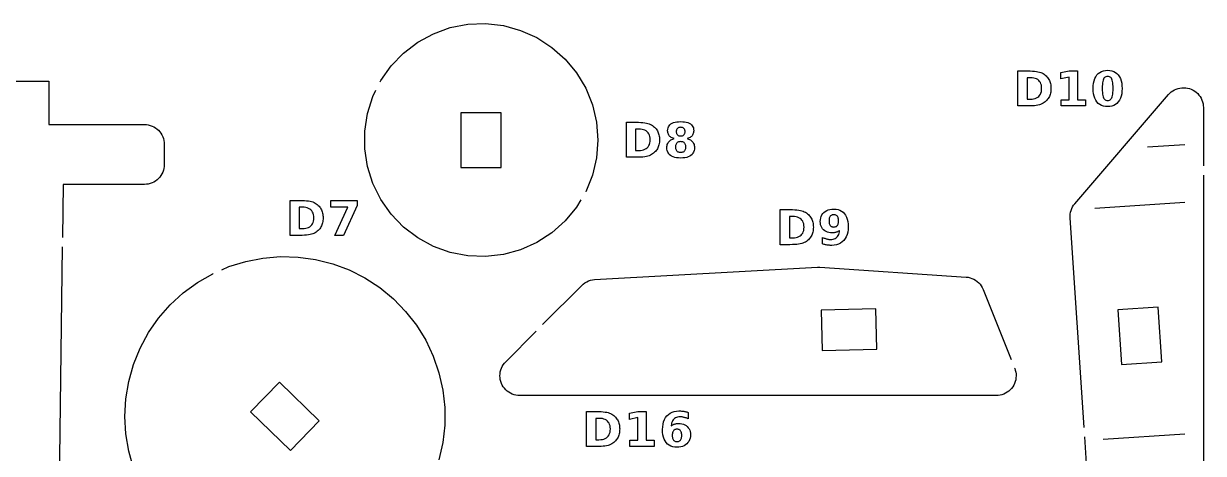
# Model space of a CAD drawing. Header units: millimetres. Extents: x 0 to 300, y 5 to 290.
# Drawn here: x 208.3 to 290, y 253.3 to 283.1 of the extents above; entities that cross this region are included whole.
import ezdxf

# ---------------------------------------------------------------- set-up
doc = ezdxf.new("R2010")
doc.units = ezdxf.units.MM
for name, color, linetype in [('CUT', 1, 'CONTINUOUS'), ('ENGRAVE', 5, 'CONTINUOUS'), ('SCORE', 7, 'CONTINUOUS')]:
    doc.layers.add(name, color=color, linetype=linetype)

msp = doc.modelspace()

# ---------------------------------------------------------------- linework, layer by layer
at = {"layer": 'CUT', "color": 1}
for points in [[(233.01, 279.028), (233.0588, 279.1266), (233.7701, 280.1378), (234.6273, 281.0286), (235.6106, 281.7781), (236.6967, 282.3687), (237.8602, 282.7866), (239.0739, 283.0219), (240.3093, 283.0693), (241.5375, 282.9275), (242.7296, 282.5999), (243.8577, 282.0942), (244.8954, 281.4222), (245.8184, 280.5996), (246.605, 279.6458), (247.2367, 278.5831), (247.6989, 277.4365), (247.9806, 276.2327), (248.0752, 275), (247.9806, 273.7673), (247.6989, 272.5635), (247.2367, 271.4169), (247.2355, 271.4148)], [(201.925, 279.075), (210.075, 279.075), (210.075, 276.075), (216.7018, 276.075), (216.8348, 276.0685), (216.9683, 276.0487), (217.0992, 276.0159), (217.2262, 275.9704), (217.3482, 275.9127), (217.464, 275.8433), (217.5723, 275.763), (217.6723, 275.6723), (217.763, 275.5723), (217.8433, 275.464), (217.9127, 275.3482), (217.9704, 275.2262), (218.0159, 275.0992), (218.0487, 274.9683), (218.0685, 274.8348), (218.075, 274.7018), (218.075, 273.2982), (218.0685, 273.1652), (218.0487, 273.0317), (218.0159, 272.9008), (217.9704, 272.7738), (217.9127, 272.6518), (217.8433, 272.536), (217.763, 272.4277), (217.6723, 272.3277), (217.5723, 272.237), (217.464, 272.1567), (217.3482, 272.0873), (217.2262, 272.0296), (217.0992, 271.9841), (216.9683, 271.9513), (216.8348, 271.9315), (216.7018, 271.925), (211.074, 271.925), (211.0269, 268.2503)], [(246.9034, 270.8561), (246.605, 270.3542), (245.8184, 269.4004), (244.8954, 268.5778), (243.8577, 267.9058), (242.7296, 267.4001), (241.5375, 267.0725), (240.3093, 266.9307), (239.0739, 266.9781), (237.8602, 267.2134), (236.6967, 267.6313), (235.6106, 268.2219), (234.6273, 268.9714), (233.7701, 269.8622), (233.0588, 270.8734), (232.5102, 271.9813), (232.1372, 273.16), (231.9485, 274.3818), (231.9485, 275.6182), (232.1372, 276.84), (232.5102, 278.0187), (232.7216, 278.4455)], [(281.7223, 255.0778), (280.7541, 269.6002), (280.7517, 269.7315), (280.7622, 269.8643), (280.7855, 269.9955), (280.8214, 270.1238), (280.8695, 270.248), (280.9294, 270.367), (281.0005, 270.4796), (281.0811, 270.5834), (287.5642, 278.1454), (287.6548, 278.2412), (287.7557, 278.329), (287.8647, 278.4066), (287.9807, 278.4733), (288.1026, 278.5283), (288.2293, 278.5713), (288.3595, 278.6017), (288.4921, 278.6193), (288.6258, 278.624), (288.7593, 278.6156), (288.8914, 278.5944), (289.0207, 278.5604), (289.1462, 278.5139), (289.2665, 278.4556), (289.3806, 278.3858), (289.4874, 278.3052), (289.5859, 278.2146), (289.6751, 278.115), (289.7542, 278.0071), (289.8224, 277.892), (289.8791, 277.7709), (289.9238, 277.6448), (289.956, 277.515), (289.9755, 277.3826), (289.9819, 277.2508), (289.9819, 273.2185)], [(289.9819, 272.5685), (289.9818, 251.9104)], [(211.0186, 267.6004), (210.3398, 214.6547)], [(222.0523, 266.0095), (222.5428, 266.2247), (223.7073, 266.5889), (224.9049, 266.8228), (226.121, 266.9236), (227.3407, 266.8899), (228.5493, 266.7223), (229.7322, 266.4228), (230.8749, 265.9949), (231.9637, 265.444), (232.9852, 264.7766), (233.9271, 264.0008), (234.7779, 263.1262), (235.5274, 262.1633), (236.1663, 261.1238), (236.6871, 260.0203), (237.0833, 258.8662), (237.3501, 257.6755), (237.4843, 256.4627), (237.4843, 255.2425), (237.3501, 254.0297), (237.0832, 252.839)], [(244.2581, 262.2078), (246.9614, 264.927), (247.0666, 265.0223), (247.1828, 265.1072), (247.3072, 265.1796), (247.4385, 265.2385), (247.5753, 265.2834), (247.716, 265.3137), (247.8571, 265.329), (263.2672, 266.1824), (263.4302, 266.1815), (273.5585, 265.5062), (273.6962, 265.4899), (273.8334, 265.4593), (273.9667, 265.4148), (274.0948, 265.3569), (274.2163, 265.2862), (274.3299, 265.2035), (274.4345, 265.1097), (274.529, 265.0056), (274.6124, 264.8925), (274.6838, 264.7714), (274.7416, 264.6454), (276.676, 259.7944)], [(215.951, 252.2567), (215.619, 253.4308), (215.4181, 254.6344), (215.3509, 255.8528), (215.4181, 257.0711), (215.619, 258.2747), (215.951, 259.4488), (216.4102, 260.5794), (216.991, 261.6525), (217.6863, 262.6552), (218.4876, 263.5754), (219.3854, 264.4018), (220.3686, 265.1244), (221.4253, 265.7345), (221.457, 265.7484)], [(276.9167, 259.1907), (276.923, 259.1748), (276.9659, 259.0498), (276.9969, 258.9194), (277.015, 258.7866), (277.0201, 258.6526), (277.0122, 258.5189), (276.9912, 258.3865), (276.9575, 258.2567), (276.9113, 258.1309), (276.8531, 258.0102), (276.7834, 257.8957), (276.7028, 257.7886), (276.6123, 257.6898), (276.5125, 257.6003), (276.4045, 257.5209), (276.2893, 257.4524), (276.168, 257.3954), (276.0417, 257.3506), (275.9116, 257.3182), (275.779, 257.2987), (275.6469, 257.2923), (242.6756, 257.2925), (242.5428, 257.299), (242.4095, 257.3187), (242.2788, 257.3514), (242.1518, 257.3968), (242.03, 257.4543), (241.9143, 257.5236), (241.806, 257.6038), (241.7061, 257.6942), (241.6154, 257.7939), (241.535, 257.9021), (241.4656, 258.0176), (241.4078, 258.1394), (241.3622, 258.2662), (241.3292, 258.3969), (241.3092, 258.5302), (241.3024, 258.6648), (241.3087, 258.7994), (241.3282, 258.9328), (241.3606, 259.0636), (241.4057, 259.1906), (241.4631, 259.3125), (241.532, 259.4283), (241.612, 259.5368), (241.701, 259.6356), (243.7999, 261.7468)], [(281.9629, 251.4676), (281.7655, 254.4292)]]:
    msp.add_lwpolyline(points, dxfattribs=at)
for points in [[(241.395, 273.105), (241.395, 276.895), (238.605, 276.895), (238.605, 273.105), (241.395, 273.105)], [(267.3793, 260.5122), (267.3121, 263.3014), (263.5232, 263.2102), (263.5904, 260.421), (267.3793, 260.5122)], [(286.849, 263.4159), (284.0652, 263.2303), (284.3173, 259.4487), (287.1011, 259.6343), (286.849, 263.4159)], [(226.0399, 258.2164), (224.0526, 256.1736), (226.8122, 253.489), (228.7995, 255.5318), (226.0399, 258.2164)]]:
    msp.add_lwpolyline(points, close=True, dxfattribs=at)
at = {"layer": 'ENGRAVE', "color": 5}
for points in [[(278.147, 279.7805), (278.2922, 279.7695), (278.4218, 279.7542), (278.5356, 279.7345), (278.6338, 279.7103), (278.722, 279.681), (278.8059, 279.6455), (278.8855, 279.6039), (278.9608, 279.5563), (279.0318, 279.5025), (279.0985, 279.4426), (279.153, 279.3864), (279.2026, 279.3274), (279.2474, 279.2656), (279.2873, 279.201), (279.3223, 279.1336), (279.3524, 279.0634), (279.3777, 278.9902), (279.3985, 278.9138), (279.4146, 278.8343), (279.4262, 278.7516), (279.4331, 278.6657), (279.4354, 278.5767), (279.4331, 278.4867), (279.4262, 278.3999), (279.4146, 278.3165), (279.3985, 278.2364), (279.3777, 278.1595), (279.3524, 278.086), (279.3223, 278.0155), (279.2873, 277.9479), (279.2474, 277.8831), (279.2026, 277.8212), (279.153, 277.7622), (279.0985, 277.7059), (279.0312, 277.6461), (278.9596, 277.5923), (278.8836, 277.5446), (278.8033, 277.503), (278.7187, 277.4676), (278.6297, 277.4382), (278.531, 277.4141), (278.4171, 277.3943), (278.2879, 277.379), (278.1436, 277.368), (277.9841, 277.3615), (277.8094, 277.3593), (277.1486, 277.3593), (277.1486, 279.7893), (277.8094, 279.7893), (277.986, 279.7871), (278.147, 279.7805)], [(278.1228, 277.8382), (278.2358, 277.8541), (278.3386, 277.8805), (278.4313, 277.9175), (278.514, 277.9651), (278.5866, 278.0233), (278.6485, 278.0916), (278.6992, 278.1694), (278.7386, 278.2569), (278.7667, 278.3539), (278.7836, 278.4605), (278.7892, 278.5767), (278.7836, 278.6924), (278.7668, 278.7984), (278.7388, 278.8949), (278.6995, 278.9818), (278.6491, 279.0591), (278.5874, 279.1268), (278.515, 279.1845), (278.4324, 279.2317), (278.3396, 279.2684), (278.2366, 279.2947), (278.1233, 279.3104), (277.9998, 279.3156), (277.7752, 279.3156), (277.7752, 277.8329), (277.9998, 277.8329), (278.1228, 277.8382)], [(280.6869, 279.3628), (280.1189, 279.2457), (280.1189, 279.6721), (280.6836, 279.7893), (281.2793, 279.7893), (281.2793, 277.7922), (281.8327, 277.7922), (281.8327, 277.3593), (280.1335, 277.3593), (280.1335, 277.7922), (280.6869, 277.7922), (280.6869, 279.3628)], [(284.3264, 278.1999), (284.2903, 278.037), (284.2396, 277.8893), (284.1745, 277.757), (284.095, 277.64), (284.0021, 277.5398), (283.8971, 277.4578), (283.78, 277.3941), (283.6508, 277.3485), (283.5095, 277.3212), (283.356, 277.3121), (283.2021, 277.3212), (283.0603, 277.3485), (282.9308, 277.3941), (282.8135, 277.4578), (282.7084, 277.5398), (282.6155, 277.64), (282.5359, 277.757), (282.4708, 277.8893), (282.4202, 278.037), (282.384, 278.1999), (282.3623, 278.3782), (282.3551, 278.5718), (282.3623, 278.7659), (282.384, 278.9446), (282.4202, 279.1079), (282.4708, 279.2558), (282.5359, 279.3882), (282.6155, 279.5053), (282.7084, 279.6055), (282.8135, 279.6875), (282.9308, 279.7512), (283.0603, 279.7968), (283.2021, 279.8241), (283.356, 279.8332), (283.5095, 279.8241), (283.6508, 279.7968), (283.78, 279.7512), (283.8971, 279.6875), (284.0021, 279.6055), (284.095, 279.5053), (284.1745, 279.3882), (284.2396, 279.2558), (284.2903, 279.1079), (284.3264, 278.9446), (284.3481, 278.7659), (284.3554, 278.5718), (284.3481, 278.3782), (284.3264, 278.1999)], [(283.7193, 278.8506), (283.7074, 278.9651), (283.6908, 279.0646), (283.6694, 279.1492), (283.6433, 279.2188), (283.6116, 279.2757), (283.5734, 279.3223), (283.5288, 279.3586), (283.4776, 279.3845), (283.4201, 279.4), (283.356, 279.4052), (283.292, 279.4), (283.2343, 279.3845), (283.1831, 279.3586), (283.1383, 279.3223), (283.0999, 279.2757), (283.0679, 279.2188), (283.0416, 279.1492), (283.02, 279.0646), (283.0032, 278.9651), (282.9913, 278.8506), (282.9841, 278.7211), (282.9817, 278.5767), (282.9841, 278.4307), (282.9913, 278.2998), (283.0032, 278.1841), (283.02, 278.0834), (283.0416, 277.9978), (283.0679, 277.9273), (283.0999, 277.8696), (283.1383, 277.8224), (283.1831, 277.7857), (283.2343, 277.7595), (283.292, 277.7437), (283.356, 277.7385), (283.4196, 277.7437), (283.4768, 277.7595), (283.5277, 277.7857), (283.5723, 277.8224), (283.6106, 277.8696), (283.6425, 277.9273), (283.6688, 277.9978), (283.6904, 278.0834), (283.7072, 278.1841), (283.7192, 278.2998), (283.7264, 278.4307), (283.7287, 278.5767), (283.7264, 278.7211), (283.7193, 278.8506)], [(250.8934, 276.2278), (251.0543, 276.2212), (251.1996, 276.2103), (251.3291, 276.1949), (251.443, 276.1752), (251.5412, 276.1511), (251.6294, 276.1217), (251.7133, 276.0862), (251.7928, 276.0447), (251.8681, 275.997), (251.9392, 275.9432), (252.0059, 275.8833), (252.0604, 275.8271), (252.11, 275.7681), (252.1548, 275.7063), (252.1947, 275.6417), (252.2297, 275.5743), (252.2598, 275.5041), (252.2851, 275.4309), (252.3059, 275.3545), (252.322, 275.275), (252.3336, 275.1923), (252.3405, 275.1065), (252.3428, 275.0174), (252.3405, 274.9274), (252.3336, 274.8407), (252.322, 274.7572), (252.3059, 274.6771), (252.2851, 274.6003), (252.2598, 274.5267), (252.2297, 274.4563), (252.1947, 274.3887), (252.1548, 274.3239), (252.11, 274.262), (252.0604, 274.2029), (252.0059, 274.1467), (251.9386, 274.0868), (251.867, 274.033), (251.791, 273.9853), (251.7107, 273.9438), (251.6261, 273.9083), (251.5371, 273.8789), (251.4384, 273.8548), (251.3244, 273.8351), (251.1953, 273.8197), (251.051, 273.8088), (250.8915, 273.8022), (250.7168, 273.8), (250.056, 273.8), (250.056, 276.23), (250.7168, 276.23), (250.8934, 276.2278)], [(253.1593, 275.1786), (253.1067, 275.2147), (253.0602, 275.2549), (253.0197, 275.299), (252.9854, 275.347), (252.9573, 275.3988), (252.9355, 275.4545), (252.9199, 275.5139), (252.9105, 275.5771), (252.9074, 275.6441), (252.9138, 275.7425), (252.9329, 275.8329), (252.9648, 275.9151), (253.0094, 275.9891), (253.0668, 276.055), (253.1369, 276.1128), (253.2194, 276.1621), (253.3138, 276.2023), (253.4201, 276.2337), (253.5384, 276.2561), (253.6686, 276.2695), (253.8107, 276.274), (253.9519, 276.2695), (254.0813, 276.2561), (254.1989, 276.2339), (254.3048, 276.2027), (254.3989, 276.1626), (254.4813, 276.1136), (254.5514, 276.0561), (254.6088, 275.9902), (254.6534, 275.9161), (254.6853, 275.8337), (254.7044, 275.743), (254.7108, 275.6441), (254.7077, 275.5771), (254.6982, 275.5139), (254.6825, 275.4545), (254.6605, 275.3988), (254.6323, 275.347), (254.5977, 275.299), (254.557, 275.2549), (254.5103, 275.2147), (254.4575, 275.1786), (254.3988, 275.1464), (254.334, 275.1182), (254.2632, 275.0939), (254.3423, 275.0688), (254.4147, 275.0389), (254.4803, 275.0042), (254.5392, 274.9648), (254.5913, 274.9207), (254.6368, 274.8718), (254.6753, 274.8183), (254.7068, 274.7603), (254.7314, 274.6978), (254.7489, 274.6309), (254.7594, 274.5595), (254.7629, 274.4836), (254.7562, 274.3681), (254.7362, 274.2623), (254.7029, 274.1664), (254.6562, 274.0803), (254.5962, 274.004), (254.5228, 273.9375), (254.4364, 273.8811), (254.337, 273.8349), (254.2248, 273.799), (254.0996, 273.7733), (253.9616, 273.7579), (253.8107, 273.7528), (253.6593, 273.7579), (253.5208, 273.7733), (253.3951, 273.799), (253.2823, 273.8349), (253.1824, 273.8811), (253.0954, 273.9375), (253.0216, 274.004), (252.9611, 274.0803), (252.9141, 274.1664), (252.8806, 274.2623), (252.8604, 274.3681), (252.8537, 274.4836), (252.8572, 274.5595), (252.8677, 274.6309), (252.8852, 274.6978), (252.9098, 274.7603), (252.9413, 274.8183), (252.9799, 274.8718), (253.0253, 274.9207), (253.0774, 274.9648), (253.1363, 275.0042), (253.2019, 275.0389), (253.2743, 275.0688), (253.3534, 275.0939), (253.2826, 275.1182), (253.2179, 275.1464), (253.1593, 275.1786)], [(250.9072, 274.2736), (251.0302, 274.2789), (251.1431, 274.2948), (251.246, 274.3212), (251.3387, 274.3583), (251.4214, 274.4059), (251.494, 274.4641), (251.5559, 274.5323), (251.6066, 274.6102), (251.646, 274.6976), (251.6741, 274.7946), (251.691, 274.9013), (251.6966, 275.0174), (251.691, 275.1331), (251.6742, 275.2392), (251.6462, 275.3356), (251.6069, 275.4225), (251.5565, 275.4999), (251.4948, 275.5676), (251.4224, 275.6253), (251.3398, 275.6725), (251.247, 275.7092), (251.144, 275.7354), (251.0307, 275.7511), (250.9072, 275.7564), (250.6826, 275.7564), (250.6826, 274.2736), (250.9072, 274.2736)], [(253.5088, 275.4914), (253.52, 275.4524), (253.5357, 275.4171), (253.5558, 275.3855), (253.5804, 275.3576), (253.6092, 275.3337), (253.6418, 275.3142), (253.6783, 275.299), (253.7186, 275.2882), (253.7628, 275.2817), (253.8107, 275.2795), (253.8577, 275.2817), (253.901, 275.2882), (253.9405, 275.299), (253.9764, 275.3142), (254.0085, 275.3337), (254.037, 275.3576), (254.0613, 275.3855), (254.0813, 275.4171), (254.0968, 275.4524), (254.1079, 275.4914), (254.1145, 275.5342), (254.1167, 275.5806), (254.1145, 275.627), (254.1079, 275.6697), (254.0968, 275.7086), (254.0813, 275.7437), (254.0613, 275.7751), (254.037, 275.8028), (254.0085, 275.8264), (253.9764, 275.8457), (253.9405, 275.8608), (253.901, 275.8715), (253.8577, 275.8779), (253.8107, 275.8801), (253.7628, 275.8779), (253.7186, 275.8714), (253.6783, 275.8605), (253.6418, 275.8454), (253.6092, 275.8258), (253.5804, 275.802), (253.5558, 275.7741), (253.5357, 275.7426), (253.52, 275.7076), (253.5088, 275.6689), (253.5021, 275.6265), (253.4999, 275.5806), (253.5021, 275.5342), (253.5088, 275.4914)], [(253.6553, 274.8632), (253.6125, 274.8446), (253.5743, 274.8206), (253.5406, 274.7912), (253.5117, 274.7569), (253.4881, 274.718), (253.4698, 274.6744), (253.4566, 274.6263), (253.4488, 274.5735), (253.4462, 274.5161), (253.4488, 274.4588), (253.4566, 274.4061), (253.4698, 274.3581), (253.4881, 274.3147), (253.5117, 274.276), (253.5406, 274.2419), (253.5743, 274.2128), (253.6125, 274.189), (253.6553, 274.1705), (253.7026, 274.1573), (253.7544, 274.1493), (253.8107, 274.1467), (253.8665, 274.1493), (253.9178, 274.1573), (253.9646, 274.1705), (254.0068, 274.189), (254.0445, 274.2128), (254.0777, 274.2419), (254.106, 274.276), (254.1292, 274.3147), (254.1472, 274.3581), (254.1601, 274.4061), (254.1679, 274.4588), (254.1704, 274.5161), (254.1679, 274.574), (254.1601, 274.6271), (254.1472, 274.6754), (254.1292, 274.7191), (254.106, 274.7579), (254.0777, 274.792), (254.0445, 274.8211), (254.0068, 274.8449), (253.9646, 274.8634), (253.9178, 274.8767), (253.8665, 274.8846), (253.8107, 274.8872), (253.7544, 274.8846), (253.7026, 274.8766), (253.6553, 274.8632)], [(227.617, 270.8144), (227.778, 270.8079), (227.9232, 270.7969), (228.0528, 270.7816), (228.1666, 270.7618), (228.2648, 270.7377), (228.353, 270.7083), (228.4369, 270.6729), (228.5165, 270.6313), (228.5918, 270.5836), (228.6628, 270.5298), (228.7295, 270.47), (228.784, 270.4138), (228.8337, 270.3548), (228.8784, 270.293), (228.9183, 270.2284), (228.9533, 270.1609), (228.9834, 270.0907), (229.0088, 270.0175), (229.0295, 269.9412), (229.0457, 269.8616), (229.0572, 269.779), (229.0641, 269.6931), (229.0664, 269.6041), (229.0641, 269.514), (229.0572, 269.4273), (229.0457, 269.3439), (229.0295, 269.2637), (229.0088, 269.1869), (228.9834, 269.1134), (228.9533, 269.0429), (228.9183, 268.9753), (228.8784, 268.9105), (228.8337, 268.8486), (228.784, 268.7895), (228.7295, 268.7333), (228.6622, 268.6734), (228.5906, 268.6196), (228.5146, 268.572), (228.4344, 268.5304), (228.3497, 268.4949), (228.2607, 268.4656), (228.162, 268.4414), (228.0481, 268.4217), (227.9189, 268.4064), (227.7746, 268.3954), (227.6151, 268.3888), (227.4404, 268.3866), (226.7796, 268.3866), (226.7796, 270.8166), (227.4404, 270.8166), (227.617, 270.8144)], [(227.6309, 268.8603), (227.7539, 268.8656), (227.8668, 268.8814), (227.9696, 268.9079), (228.0624, 268.9449), (228.145, 268.9925), (228.2176, 269.0507), (228.2795, 269.119), (228.3302, 269.1968), (228.3696, 269.2843), (228.3977, 269.3813), (228.4146, 269.4879), (228.4202, 269.6041), (228.4146, 269.7197), (228.3978, 269.8258), (228.3698, 269.9223), (228.3305, 270.0092), (228.2801, 270.0865), (228.2184, 270.1542), (228.146, 270.2119), (228.0634, 270.2591), (227.9706, 270.2958), (227.8676, 270.322), (227.7543, 270.3378), (227.6309, 270.343), (227.4063, 270.343), (227.4063, 268.8603), (227.6309, 268.8603)], [(231.4279, 270.8166), (231.4279, 270.4635), (230.4807, 268.3866), (229.8703, 268.3866), (230.7671, 270.356), (229.5969, 270.356), (229.5969, 270.8166), (231.4279, 270.8166)], [(261.5401, 270.174), (261.701, 270.1674), (261.8462, 270.1565), (261.9758, 270.1411), (262.0896, 270.1214), (262.1878, 270.0973), (262.276, 270.0679), (262.3599, 270.0324), (262.4395, 269.9909), (262.5148, 269.9432), (262.5858, 269.8894), (262.6525, 269.8295), (262.707, 269.7733), (262.7567, 269.7143), (262.8014, 269.6525), (262.8413, 269.5879), (262.8763, 269.5205), (262.9064, 269.4503), (262.9318, 269.3771), (262.9525, 269.3007), (262.9687, 269.2212), (262.9802, 269.1385), (262.9871, 269.0527), (262.9894, 268.9636), (262.9871, 268.8736), (262.9802, 268.7869), (262.9687, 268.7034), (262.9525, 268.6233), (262.9318, 268.5464), (262.9064, 268.4729), (262.8763, 268.4025), (262.8413, 268.3348), (262.8014, 268.2701), (262.7567, 268.2082), (262.707, 268.1491), (262.6525, 268.0929), (262.5852, 268.033), (262.5136, 267.9792), (262.4377, 267.9315), (262.3574, 267.89), (262.2727, 267.8545), (262.1838, 267.8251), (262.085, 267.801), (261.9711, 267.7813), (261.842, 267.7659), (261.6976, 267.755), (261.5381, 267.7484), (261.3634, 267.7462), (260.7026, 267.7462), (260.7026, 270.1762), (261.3634, 270.1762), (261.5401, 270.174)], [(261.5539, 268.2198), (261.6769, 268.2251), (261.7898, 268.241), (261.8926, 268.2674), (261.9854, 268.3045), (262.068, 268.3521), (262.1406, 268.4102), (262.2025, 268.4785), (262.2532, 268.5564), (262.2926, 268.6438), (262.3207, 268.7408), (262.3376, 268.8474), (262.3433, 268.9636), (262.3377, 269.0793), (262.3208, 269.1854), (262.2928, 269.2818), (262.2536, 269.3687), (262.2031, 269.446), (262.1414, 269.5138), (262.0691, 269.5715), (261.9865, 269.6187), (261.8936, 269.6554), (261.7906, 269.6816), (261.6773, 269.6973), (261.5539, 269.7026), (261.3293, 269.7026), (261.3293, 268.2198), (261.5539, 268.2198)], [(263.6801, 268.2268), (263.7289, 268.2063), (263.7771, 268.1879), (263.8244, 268.1714), (263.8711, 268.1568), (263.917, 268.1441), (263.9625, 268.1334), (264.0078, 268.1247), (264.0529, 268.1179), (264.0979, 268.113), (264.1426, 268.1101), (264.1872, 268.1091), (264.2771, 268.1135), (264.3601, 268.1264), (264.4362, 268.148), (264.5055, 268.1782), (264.5679, 268.2171), (264.6234, 268.2646), (264.6719, 268.3206), (264.7133, 268.3849), (264.7475, 268.4577), (264.7746, 268.5387), (264.7945, 268.6282), (264.8073, 268.726), (264.77, 268.7), (264.7319, 268.6763), (264.693, 268.6548), (264.6532, 268.6356), (264.6127, 268.6186), (264.5713, 268.6039), (264.529, 268.5915), (264.4854, 268.5813), (264.4407, 268.5734), (264.3948, 268.5678), (264.3478, 268.5644), (264.2995, 268.5632), (264.1793, 268.5693), (264.067, 268.5874), (263.9628, 268.6176), (263.8666, 268.6598), (263.7783, 268.7141), (263.6981, 268.7805), (263.6282, 268.8568), (263.5711, 268.9407), (263.5266, 269.0322), (263.4948, 269.1314), (263.4758, 269.2382), (263.4694, 269.3526), (263.4765, 269.479), (263.4977, 269.5968), (263.5331, 269.7058), (263.5826, 269.8062), (263.6463, 269.8979), (263.7242, 269.9809), (263.8139, 270.053), (263.9132, 270.112), (264.0222, 270.1579), (264.1408, 270.1907), (264.2691, 270.2103), (264.4069, 270.2169), (264.5594, 270.208), (264.6999, 270.1813), (264.8285, 270.1367), (264.9451, 270.0744), (265.0498, 269.9942), (265.1426, 269.8963), (265.2222, 269.782), (265.2873, 269.653), (265.3379, 269.5093), (265.3741, 269.3508), (265.3958, 269.1776), (265.403, 268.9897), (265.3946, 268.7961), (265.3692, 268.6169), (265.3269, 268.452), (265.2678, 268.3014), (265.1917, 268.1651), (265.0987, 268.0432), (264.9909, 267.938), (264.8706, 267.852), (264.7377, 267.785), (264.5923, 267.7372), (264.4343, 267.7085), (264.2637, 267.699), (264.2071, 267.6997), (264.1514, 267.7018), (264.0965, 267.7053), (264.0424, 267.7102), (263.989, 267.7165), (263.9366, 267.7242), (263.8847, 267.7333), (263.8331, 267.7438), (263.7819, 267.7557), (263.7311, 267.7691), (263.6807, 267.7838), (263.6306, 267.7999), (263.6306, 268.2491), (263.6801, 268.2268)], [(264.5042, 268.982), (264.5477, 268.9968), (264.5867, 269.0175), (264.6211, 269.0442), (264.6511, 269.0768), (264.6764, 269.1153), (264.6972, 269.1597), (264.7133, 269.21), (264.7249, 269.2663), (264.7318, 269.3285), (264.7341, 269.3966), (264.7318, 269.4642), (264.7249, 269.5261), (264.7133, 269.5821), (264.6972, 269.6324), (264.6764, 269.6769), (264.6511, 269.7156), (264.6211, 269.7484), (264.5867, 269.7753), (264.5477, 269.7962), (264.5042, 269.8111), (264.4562, 269.82), (264.4037, 269.823), (264.3511, 269.82), (264.3031, 269.8111), (264.2596, 269.7962), (264.2207, 269.7753), (264.1862, 269.7484), (264.1563, 269.7156), (264.1309, 269.6769), (264.1102, 269.6324), (264.094, 269.5821), (264.0825, 269.5261), (264.0756, 269.4642), (264.0733, 269.3966), (264.0756, 269.3285), (264.0825, 269.2663), (264.094, 269.21), (264.1102, 269.1597), (264.1309, 269.1153), (264.1563, 269.0768), (264.1862, 269.0442), (264.2207, 269.0175), (264.2596, 268.9968), (264.3031, 268.982), (264.3511, 268.9731), (264.4037, 268.9701), (264.4562, 268.9731), (264.5042, 268.982)], [(248.3001, 256.1791), (248.4454, 256.1681), (248.5749, 256.1527), (248.6888, 256.133), (248.787, 256.1089), (248.8752, 256.0795), (248.9591, 256.0441), (249.0386, 256.0025), (249.1139, 255.9548), (249.185, 255.901), (249.2517, 255.8411), (249.3062, 255.785), (249.3558, 255.7259), (249.4006, 255.6641), (249.4405, 255.5995), (249.4755, 255.5321), (249.5056, 255.4619), (249.5309, 255.3887), (249.5517, 255.3124), (249.5678, 255.2328), (249.5794, 255.1501), (249.5863, 255.0643), (249.5886, 254.9753), (249.5863, 254.8852), (249.5794, 254.7985), (249.5678, 254.715), (249.5517, 254.6349), (249.5309, 254.5581), (249.5056, 254.4845), (249.4755, 254.4141), (249.4405, 254.3465), (249.4006, 254.2817), (249.3558, 254.2198), (249.3062, 254.1607), (249.2517, 254.1045), (249.1844, 254.0446), (249.1128, 253.9908), (249.0368, 253.9432), (248.9565, 253.9016), (248.8719, 253.8661), (248.7829, 253.8368), (248.6842, 253.8126), (248.5702, 253.7929), (248.4411, 253.7775), (248.2968, 253.7666), (248.1373, 253.76), (247.9626, 253.7578), (247.3018, 253.7578), (247.3018, 256.1878), (247.9626, 256.1878), (248.1392, 256.1856), (248.3001, 256.1791)], [(248.276, 254.2367), (248.3889, 254.2526), (248.4918, 254.2791), (248.5845, 254.3161), (248.6672, 254.3637), (248.7398, 254.4219), (248.8017, 254.4901), (248.8524, 254.568), (248.8918, 254.6554), (248.9199, 254.7525), (248.9368, 254.8591), (248.9424, 254.9753), (248.9368, 255.0909), (248.92, 255.197), (248.892, 255.2935), (248.8527, 255.3804), (248.8023, 255.4577), (248.7406, 255.5254), (248.6682, 255.5831), (248.5856, 255.6303), (248.4928, 255.667), (248.3898, 255.6932), (248.2765, 255.709), (248.153, 255.7142), (247.9284, 255.7142), (247.9284, 254.2314), (248.153, 254.2314), (248.276, 254.2367)], [(250.8401, 255.7614), (250.272, 255.6442), (250.272, 256.0706), (250.8368, 256.1878), (251.4325, 256.1878), (251.4325, 254.1908), (251.9859, 254.1908), (251.9859, 253.7578), (250.2867, 253.7578), (250.2867, 254.1908), (250.8401, 254.1908), (250.8401, 255.7614)], [(254.2785, 255.6985), (254.2284, 255.7197), (254.1794, 255.7388), (254.1313, 255.7558), (254.0843, 255.7706), (254.0382, 255.7834), (253.9928, 255.7941), (253.9478, 255.8028), (253.9031, 255.8096), (253.8588, 255.8145), (253.8148, 255.8174), (253.7713, 255.8184), (253.6814, 255.814), (253.5984, 255.8011), (253.5222, 255.7795), (253.453, 255.7493), (253.3906, 255.7104), (253.3351, 255.6629), (253.2866, 255.6069), (253.2454, 255.5426), (253.2114, 255.4699), (253.1846, 255.3888), (253.1651, 255.2993), (253.1528, 255.2015), (253.1891, 255.227), (253.2264, 255.2502), (253.2647, 255.2713), (253.304, 255.2901), (253.3442, 255.3067), (253.3855, 255.3211), (253.4279, 255.3333), (253.4716, 255.3433), (253.5165, 255.351), (253.5627, 255.3566), (253.6102, 255.3599), (253.659, 255.361), (253.7792, 255.3549), (253.8914, 255.3368), (253.9957, 255.3065), (254.0919, 255.2641), (254.1801, 255.2095), (254.2604, 255.1429), (254.3302, 255.0665), (254.3874, 254.9825), (254.4319, 254.891), (254.4636, 254.7921), (254.4827, 254.6856), (254.489, 254.5716), (254.4819, 254.4457), (254.4606, 254.3285), (254.4251, 254.2199), (254.3755, 254.1199), (254.3116, 254.0285), (254.2335, 253.9458), (254.1435, 253.8739), (254.0438, 253.8151), (253.9344, 253.7694), (253.8154, 253.7367), (253.6867, 253.7171), (253.5483, 253.7106), (253.3963, 253.7195), (253.2563, 253.7462), (253.1281, 253.7906), (253.0119, 253.8528), (252.9075, 253.9327), (252.815, 254.0304), (252.7357, 254.1445), (252.6708, 254.2734), (252.6203, 254.4172), (252.5843, 254.5759), (252.5626, 254.7494), (252.5554, 254.9378), (252.5639, 255.1314), (252.5892, 255.3106), (252.6313, 255.4755), (252.6903, 255.6261), (252.7662, 255.7624), (252.859, 255.8843), (252.9664, 255.9895), (253.0864, 256.0755), (253.2189, 256.1425), (253.3639, 256.1903), (253.5214, 256.219), (253.6915, 256.2285), (253.7471, 256.2278), (253.8022, 256.2256), (253.8567, 256.222), (253.9107, 256.2169), (253.9641, 256.2104), (254.017, 256.2025), (254.0696, 256.1931), (254.1219, 256.1822), (254.1741, 256.1699), (254.2261, 256.1562), (254.2779, 256.141), (254.3295, 256.1244), (254.3295, 255.6751), (254.2785, 255.6985)], [(253.4543, 254.9455), (253.4109, 254.9307), (253.3721, 254.91), (253.3379, 254.8833), (253.3082, 254.8508), (253.2831, 254.8123), (253.2625, 254.7678), (253.2466, 254.7175), (253.2351, 254.6612), (253.2283, 254.599), (253.226, 254.5309), (253.2283, 254.4628), (253.2351, 254.4006), (253.2466, 254.3444), (253.2625, 254.294), (253.2831, 254.2496), (253.3082, 254.2111), (253.3379, 254.1785), (253.3721, 254.1519), (253.4109, 254.1311), (253.4543, 254.1163), (253.5023, 254.1075), (253.5548, 254.1045), (253.6078, 254.1075), (253.6561, 254.1163), (253.6998, 254.1311), (253.7389, 254.1519), (253.7733, 254.1785), (253.803, 254.2111), (253.8281, 254.2496), (253.8487, 254.294), (253.8646, 254.3444), (253.8761, 254.4006), (253.8829, 254.4628), (253.8852, 254.5309), (253.8829, 254.599), (253.8761, 254.6612), (253.8646, 254.7175), (253.8487, 254.7678), (253.8281, 254.8123), (253.803, 254.8508), (253.7733, 254.8833), (253.7389, 254.91), (253.6998, 254.9307), (253.6561, 254.9455), (253.6078, 254.9544), (253.5548, 254.9574), (253.5023, 254.9544), (253.4543, 254.9455)]]:
    msp.add_lwpolyline(points, close=True, dxfattribs=at)
at = {"layer": 'SCORE', "color": 7}
for points in [[(288.7069, 274.6694), (286.1155, 274.4966)], [(288.7069, 270.6605), (282.4702, 270.2447)], [(288.7069, 254.625), (283.0554, 254.2482)]]:
    msp.add_lwpolyline(points, dxfattribs=at)

doc.saveas('drawing.dxf')
